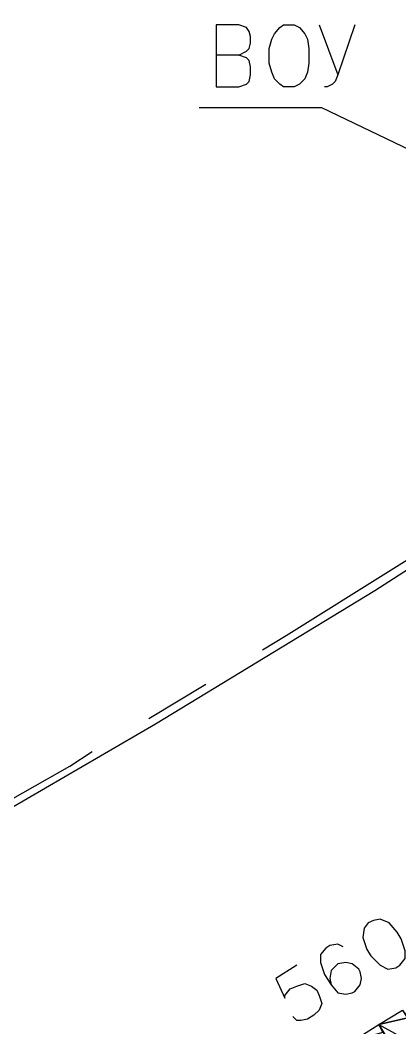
# Model space of a CAD drawing. Header units: millimetres. Extents: x 1 to 1188, y 1 to 840.
# Drawn here: x 998.2 to 1016.45, y 583.54 to 632.05 of the extents above; entities that cross this region are included whole.
import ezdxf

# ---------------------------------------------------------------- set-up
doc = ezdxf.new("R2010")
doc.units = ezdxf.units.MM
doc.layers.add('GEOMETRY', color=7, linetype='Continuous')

msp = doc.modelspace()

# ---------------------------------------------------------------- linework, layer by layer
at = {"layer": 'GEOMETRY'}
for points in [[(939.172, 564.395), (950.411, 569.411), (961.46, 574.745), (972.446, 580.27), (983.368, 586.048), (994.1, 592.018), (1004.704, 598.177), (1015.245, 604.591), (1025.595, 611.258), (1035.819, 618.053), (1045.916, 625.102), (1055.821, 632.404), (1065.601, 639.833), (1075.253, 647.453), (1084.714, 655.327), (1094.048, 663.392), (1103.193, 671.583), (1112.146, 680.029), (1120.972, 688.602), (1129.545, 697.364)], [(1008.705, 630.371), (1009.085, 630.563), (1009.213, 630.689), (1009.277, 630.943), (1009.277, 631.26), (1009.213, 631.515), (1009.085, 631.705), (1008.705, 631.832), (1007.626, 631.832), (1007.626, 628.847), (1008.705, 628.847), (1009.085, 628.975), (1009.213, 629.102), (1009.277, 629.419), (1009.277, 629.801), (1009.213, 630.118), (1009.085, 630.244), (1008.705, 630.371), (1007.626, 630.371)], [(1012.578, 631.832), (1013.467, 629.419)], [(1014.293, 631.832), (1013.467, 629.419), (1013.34, 629.102), (1013.214, 628.975), (1012.959, 628.847), (1012.832, 628.847)], [(1028.707, 620.148), (1012.705, 627.831), (1006.8, 627.831)], [(1009.847, 601.733), (1010.991, 602.431), (1021.341, 608.908), (1023.246, 610.179)], [(1004.386, 598.431), (1007.117, 600.082)], [(987.877, 588.969), (989.972, 590.113), (1000.577, 596.145), (1001.656, 596.844)], [(1013.721, 587.445), (1013.467, 587.572), (1013.085, 587.509), (1012.895, 587.382), (1012.642, 587.065), (1012.642, 586.683), (1012.832, 586.113), (1013.15, 585.604), (1013.467, 585.223), (1013.848, 585.159), (1014.166, 585.223), (1014.293, 585.286), (1014.546, 585.604), (1014.61, 585.921), (1014.546, 586.239), (1014.483, 586.366), (1014.166, 586.62), (1013.848, 586.683), (1013.467, 586.62), (1013.15, 586.303), (1013.085, 585.921), (1013.15, 585.604)], [(1011.498, 586.556), (1010.482, 585.921), (1010.927, 584.969), (1010.927, 585.096), (1011.181, 585.414), (1011.498, 585.541), (1011.88, 585.668), (1012.197, 585.541), (1012.452, 585.351), (1012.578, 585.096), (1012.705, 584.715), (1012.578, 584.397), (1012.323, 584.144), (1012.006, 583.953), (1011.689, 583.89), (1011.498, 583.89), (1011.308, 584.08)]]:
    msp.add_lwpolyline(points, dxfattribs=at)
for points in [[(1010.864, 631.832), (1011.371, 631.832), (1011.626, 631.705), (1011.88, 631.388), (1012.006, 631.133), (1012.07, 630.689), (1012.07, 629.991), (1012.006, 629.546), (1011.88, 629.229), (1011.626, 628.975), (1011.371, 628.847), (1010.864, 628.847), (1010.673, 628.975), (1010.419, 629.229), (1010.292, 629.546), (1010.165, 629.991), (1010.165, 630.689), (1010.292, 631.133), (1010.419, 631.388), (1010.673, 631.705)], [(1014.928, 588.589), (1014.738, 588.334), (1014.673, 587.89), (1014.864, 587.319), (1015.055, 587.002), (1015.498, 586.556), (1015.88, 586.366), (1016.26, 586.43), (1016.452, 586.556), (1016.706, 586.873), (1016.706, 587.255), (1016.515, 587.827), (1016.325, 588.144), (1015.944, 588.589), (1015.498, 588.779), (1015.181, 588.716)], [(1015.435, 583.698), (1016.579, 584.397), (1019.754, 579.254), (1018.547, 578.492)], [(1016.579, 584.397), (1016.832, 584.017), (1015.435, 583.698)], [(1014.229, 582.938), (1015.435, 583.698), (1018.547, 578.492), (1017.341, 577.794)], [(1015.435, 583.698), (1015.627, 583.318), (1014.229, 582.938)], [(1016.832, 584.017), (1015.435, 583.698)], [(1015.435, 583.698), (1016.832, 584.017)], [(1016.832, 584.017), (1015.435, 583.698), (1017.848, 582.366)], [(1015.627, 583.318), (1015.435, 583.698)], [(1015.435, 583.698), (1017.848, 582.366), (1016.452, 581.984)]]:
    msp.add_lwpolyline(points, close=True, dxfattribs=at)

doc.saveas('drawing.dxf')
